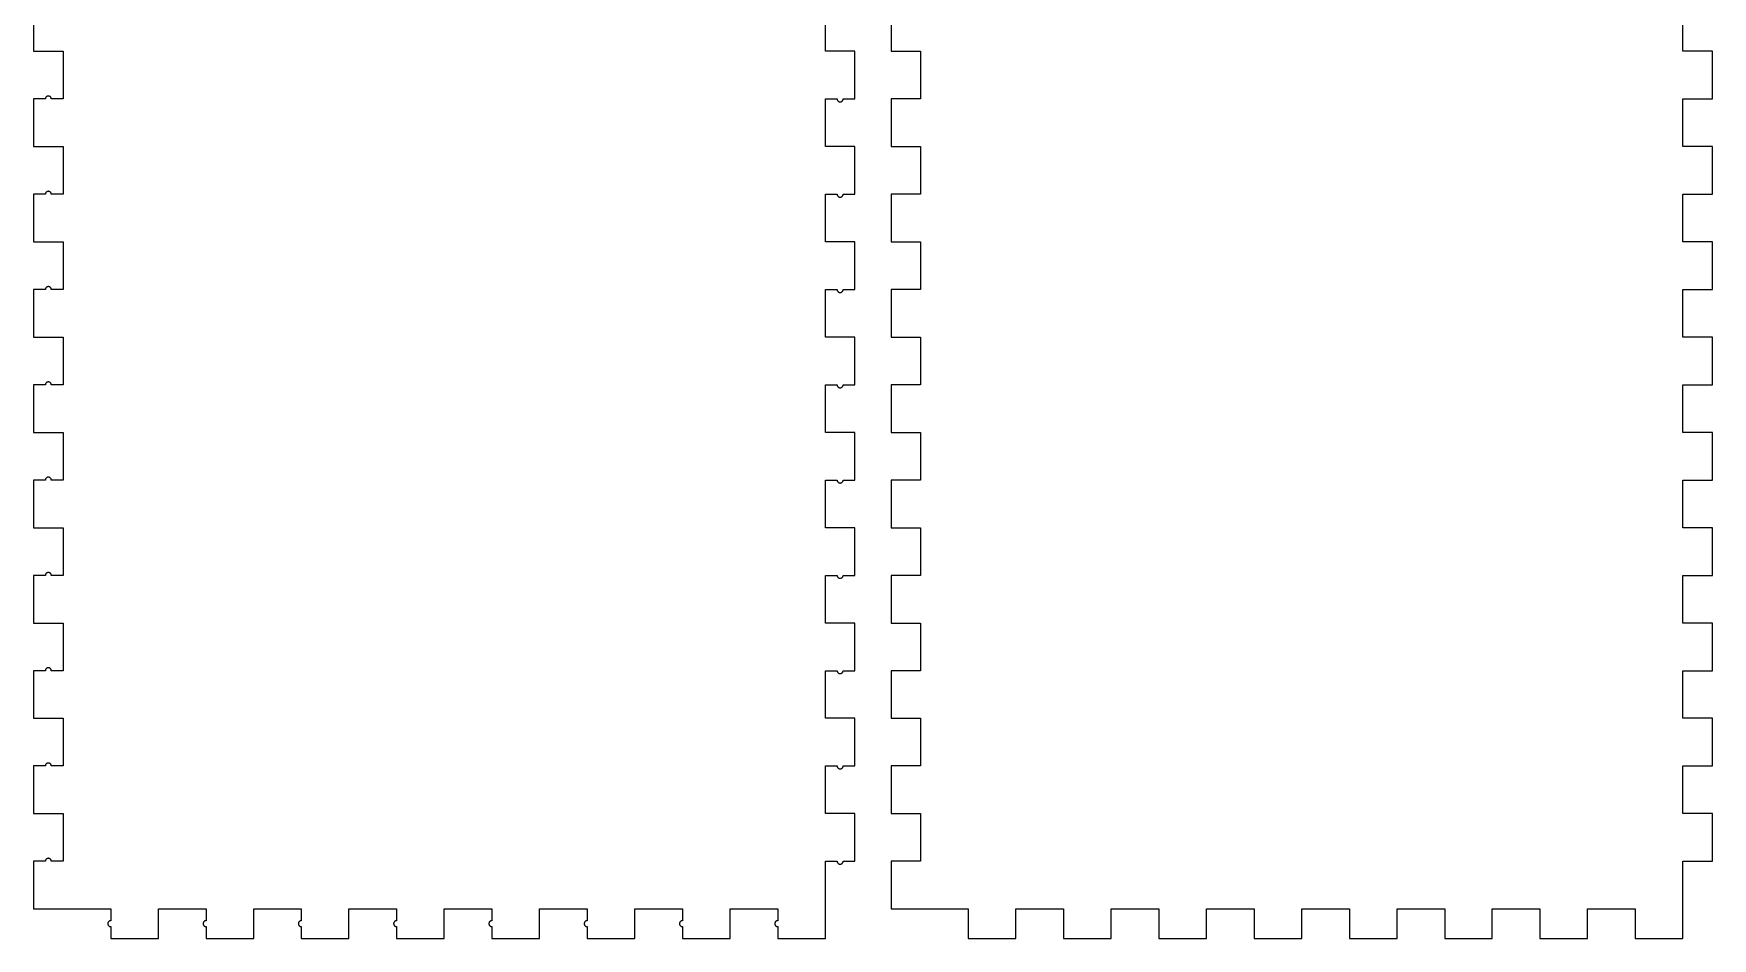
# Model space of a CAD drawing. Header units: metres. Extents: x -3 to 302, y -3 to 183.
# Drawn here: x -3.1 to 173.1, y -3.1 to 91.9 of the extents above; entities that cross this region are included whole.
import ezdxf

# ---------------------------------------------------------------- set-up
doc = ezdxf.new("R2010")
doc.units = ezdxf.units.M

msp = doc.modelspace()

# ---------------------------------------------------------------- linework, layer by layer
for p, q in [((-3.09999, 95), (-3.09999, 90)), ((80, 90), (80, 95)), ((86.9, 95), (86.9, 90)), ((170, 90), (170, 95)), ((-3.09999, 90), (0, 90)), ((0, 90), (0, 85)), ((83.1, 90), (80, 90)), ((83.1, 85), (83.1, 90)), ((86.9, 90), (90, 90)), ((90, 90), (90, 85)), ((173.1, 90), (170, 90)), ((173.1, 85), (173.1, 90)), ((-1.85999, 85), (-3.09999, 85)), ((-3.09999, 85), (-3.09999, 80)), ((-1.85829, 85.0324), (-1.85999, 85)), ((-1.85321, 85.0644), (-1.85829, 85.0324)), ((-1.84482, 85.0958), (-1.85321, 85.0644)), ((-1.83319, 85.1261), (-1.84482, 85.0958)), ((-1.81845, 85.155), (-1.83319, 85.1261)), ((-1.80078, 85.1822), (-1.81845, 85.155)), ((-1.78036, 85.2074), (-1.80078, 85.1822)), ((-1.75742, 85.2304), (-1.78036, 85.2074)), ((-1.73219, 85.2508), (-1.75742, 85.2304)), ((-1.70499, 85.2685), (-1.73219, 85.2508)), ((-1.67607, 85.2832), (-1.70499, 85.2685)), ((-1.64578, 85.2948), (-1.67607, 85.2832)), ((-1.61444, 85.3032), (-1.64578, 85.2948)), ((-1.5824, 85.3083), (-1.61444, 85.3032)), ((-1.54999, 85.31), (-1.5824, 85.3083)), ((-1.51758, 85.3083), (-1.54999, 85.31)), ((-1.48553, 85.3032), (-1.51758, 85.3083)), ((-1.45419, 85.2948), (-1.48553, 85.3032)), ((-1.4239, 85.2832), (-1.45419, 85.2948)), ((-1.39499, 85.2685), (-1.4239, 85.2832)), ((-1.36777, 85.2508), (-1.39499, 85.2685)), ((-1.34256, 85.2304), (-1.36777, 85.2508)), ((-1.31961, 85.2074), (-1.34256, 85.2304)), ((-1.29919, 85.1822), (-1.31961, 85.2074)), ((-1.28152, 85.155), (-1.29919, 85.1822)), ((-1.26678, 85.1261), (-1.28152, 85.155)), ((-1.25516, 85.0958), (-1.26678, 85.1261)), ((-1.24677, 85.0644), (-1.25516, 85.0958)), ((-1.24168, 85.0324), (-1.24677, 85.0644)), ((-1.23999, 85), (-1.24168, 85.0324)), ((0, 85), (-1.23999, 85)), ((80, 80), (80, 85)), ((80, 85), (81.24, 85)), ((81.24, 85), (81.2417, 84.9676)), ((81.2417, 84.9676), (81.2468, 84.9356)), ((81.2468, 84.9356), (81.2552, 84.9042)), ((81.2552, 84.9042), (81.2668, 84.8739)), ((81.2668, 84.8739), (81.2815, 84.845)), ((81.2815, 84.845), (81.2992, 84.8178)), ((81.2992, 84.8178), (81.3196, 84.7926)), ((81.3196, 84.7926), (81.3426, 84.7696)), ((81.3426, 84.7696), (81.3678, 84.7492)), ((81.3678, 84.7492), (81.395, 84.7315)), ((81.395, 84.7315), (81.4239, 84.7168)), ((81.4239, 84.7168), (81.4542, 84.7052)), ((81.4542, 84.7052), (81.4855, 84.6968)), ((81.4855, 84.6968), (81.5176, 84.6917)), ((81.5176, 84.6917), (81.55, 84.69)), ((81.55, 84.69), (81.5824, 84.6917)), ((81.5824, 84.6917), (81.6144, 84.6968)), ((81.6144, 84.6968), (81.6458, 84.7052)), ((81.6458, 84.7052), (81.6761, 84.7168)), ((81.6761, 84.7168), (81.705, 84.7315)), ((81.705, 84.7315), (81.7322, 84.7492)), ((81.7322, 84.7492), (81.7574, 84.7696)), ((81.7574, 84.7696), (81.7804, 84.7926)), ((81.7804, 84.7926), (81.8008, 84.8178)), ((81.8008, 84.8178), (81.8185, 84.845)), ((81.8185, 84.845), (81.8332, 84.8739)), ((81.8332, 84.8739), (81.8448, 84.9042)), ((81.8448, 84.9042), (81.8532, 84.9356)), ((81.8532, 84.9356), (81.8583, 84.9676)), ((81.8583, 84.9676), (81.86, 85)), ((81.86, 85), (83.1, 85)), ((90, 85), (86.9, 85)), ((86.9, 85), (86.9, 80)), ((170, 80), (170, 85)), ((170, 85), (173.1, 85)), ((-3.09999, 80), (0, 80)), ((0, 80), (0, 75)), ((83.1, 80), (80, 80)), ((83.1, 75), (83.1, 80)), ((86.9, 80), (90, 80)), ((90, 80), (90, 75)), ((173.1, 80), (170, 80)), ((173.1, 75), (173.1, 80)), ((-1.85999, 75), (-3.09999, 75)), ((-3.09999, 75), (-3.09999, 70)), ((-1.85829, 75.0324), (-1.85999, 75)), ((-1.85321, 75.0644), (-1.85829, 75.0324)), ((-1.84482, 75.0958), (-1.85321, 75.0644)), ((-1.83319, 75.1261), (-1.84482, 75.0958)), ((-1.81845, 75.155), (-1.83319, 75.1261)), ((-1.80078, 75.1822), (-1.81845, 75.155)), ((-1.78036, 75.2074), (-1.80078, 75.1822)), ((-1.75742, 75.2304), (-1.78036, 75.2074)), ((-1.73219, 75.2508), (-1.75742, 75.2304)), ((-1.70499, 75.2685), (-1.73219, 75.2508)), ((-1.67607, 75.2832), (-1.70499, 75.2685)), ((-1.64578, 75.2948), (-1.67607, 75.2832)), ((-1.61444, 75.3032), (-1.64578, 75.2948)), ((-1.5824, 75.3083), (-1.61444, 75.3032)), ((-1.54999, 75.31), (-1.5824, 75.3083)), ((-1.51758, 75.3083), (-1.54999, 75.31)), ((-1.48553, 75.3032), (-1.51758, 75.3083)), ((-1.45419, 75.2948), (-1.48553, 75.3032)), ((-1.4239, 75.2832), (-1.45419, 75.2948)), ((-1.39499, 75.2685), (-1.4239, 75.2832)), ((-1.36777, 75.2508), (-1.39499, 75.2685)), ((-1.34256, 75.2304), (-1.36777, 75.2508)), ((-1.31961, 75.2074), (-1.34256, 75.2304)), ((-1.29919, 75.1822), (-1.31961, 75.2074)), ((-1.28152, 75.155), (-1.29919, 75.1822)), ((-1.26678, 75.1261), (-1.28152, 75.155)), ((-1.25516, 75.0958), (-1.26678, 75.1261)), ((-1.24677, 75.0644), (-1.25516, 75.0958)), ((-1.24168, 75.0324), (-1.24677, 75.0644)), ((-1.23999, 75), (-1.24168, 75.0324)), ((0, 75), (-1.23999, 75)), ((80, 70), (80, 75)), ((80, 75), (81.24, 75)), ((81.24, 75), (81.2417, 74.9676)), ((81.2417, 74.9676), (81.2468, 74.9356)), ((81.2468, 74.9356), (81.2552, 74.9042)), ((81.2552, 74.9042), (81.2668, 74.8739)), ((81.2668, 74.8739), (81.2815, 74.845)), ((81.2815, 74.845), (81.2992, 74.8178)), ((81.2992, 74.8178), (81.3196, 74.7926)), ((81.3196, 74.7926), (81.3426, 74.7696)), ((81.3426, 74.7696), (81.3678, 74.7492)), ((81.3678, 74.7492), (81.395, 74.7315)), ((81.395, 74.7315), (81.4239, 74.7168)), ((81.4239, 74.7168), (81.4542, 74.7052)), ((81.4542, 74.7052), (81.4855, 74.6968)), ((81.4855, 74.6968), (81.5176, 74.6917)), ((81.5176, 74.6917), (81.55, 74.69)), ((81.55, 74.69), (81.5824, 74.6917)), ((81.5824, 74.6917), (81.6144, 74.6968)), ((81.6144, 74.6968), (81.6458, 74.7052)), ((81.6458, 74.7052), (81.6761, 74.7168)), ((81.6761, 74.7168), (81.705, 74.7315)), ((81.705, 74.7315), (81.7322, 74.7492)), ((81.7322, 74.7492), (81.7574, 74.7696)), ((81.7574, 74.7696), (81.7804, 74.7926)), ((81.7804, 74.7926), (81.8008, 74.8178)), ((81.8008, 74.8178), (81.8185, 74.845)), ((81.8185, 74.845), (81.8332, 74.8739)), ((81.8332, 74.8739), (81.8448, 74.9042)), ((81.8448, 74.9042), (81.8532, 74.9356)), ((81.8532, 74.9356), (81.8583, 74.9676)), ((81.8583, 74.9676), (81.86, 75)), ((81.86, 75), (83.1, 75)), ((90, 75), (86.9, 75)), ((86.9, 75), (86.9, 70)), ((170, 70), (170, 75)), ((170, 75), (173.1, 75)), ((-3.09999, 70), (0, 70)), ((0, 70), (0, 65)), ((83.1, 70), (80, 70)), ((83.1, 65), (83.1, 70)), ((86.9, 70), (90, 70)), ((90, 70), (90, 65)), ((173.1, 70), (170, 70)), ((173.1, 65), (173.1, 70)), ((-1.78036, 65.2074), (-1.80078, 65.1822)), ((-1.75742, 65.2304), (-1.78036, 65.2074)), ((-1.73219, 65.2508), (-1.75742, 65.2304)), ((-1.70499, 65.2685), (-1.73219, 65.2508)), ((-1.67607, 65.2832), (-1.70499, 65.2685)), ((-1.64578, 65.2948), (-1.67607, 65.2832)), ((-1.61444, 65.3032), (-1.64578, 65.2948)), ((-1.5824, 65.3083), (-1.61444, 65.3032)), ((-1.54999, 65.31), (-1.5824, 65.3083)), ((-1.51758, 65.3083), (-1.54999, 65.31)), ((-1.48553, 65.3032), (-1.51758, 65.3083)), ((-1.45419, 65.2948), (-1.48553, 65.3032)), ((-1.4239, 65.2832), (-1.45419, 65.2948)), ((-1.39499, 65.2685), (-1.4239, 65.2832)), ((-1.36777, 65.2508), (-1.39499, 65.2685)), ((-1.34256, 65.2304), (-1.36777, 65.2508)), ((-1.31961, 65.2074), (-1.34256, 65.2304)), ((-1.29919, 65.1822), (-1.31961, 65.2074)), ((-1.85999, 65), (-3.09999, 65)), ((-3.09999, 65), (-3.09999, 60)), ((-1.85829, 65.0324), (-1.85999, 65)), ((-1.85321, 65.0644), (-1.85829, 65.0324)), ((-1.84482, 65.0958), (-1.85321, 65.0644)), ((-1.83319, 65.1261), (-1.84482, 65.0958)), ((-1.81845, 65.155), (-1.83319, 65.1261)), ((-1.80078, 65.1822), (-1.81845, 65.155)), ((-1.28152, 65.155), (-1.29919, 65.1822)), ((-1.26678, 65.1261), (-1.28152, 65.155)), ((-1.25516, 65.0958), (-1.26678, 65.1261)), ((-1.24677, 65.0644), (-1.25516, 65.0958)), ((-1.24168, 65.0324), (-1.24677, 65.0644)), ((-1.23999, 65), (-1.24168, 65.0324)), ((0, 65), (-1.23999, 65)), ((80, 60), (80, 65)), ((80, 65), (81.24, 65)), ((81.24, 65), (81.2417, 64.9676)), ((81.2417, 64.9676), (81.2468, 64.9356)), ((81.2468, 64.9356), (81.2552, 64.9042)), ((81.2552, 64.9042), (81.2668, 64.8739)), ((81.2668, 64.8739), (81.2815, 64.845)), ((81.2815, 64.845), (81.2992, 64.8178)), ((81.2992, 64.8178), (81.3196, 64.7926)), ((81.3196, 64.7926), (81.3426, 64.7696)), ((81.3426, 64.7696), (81.3678, 64.7492)), ((81.3678, 64.7492), (81.395, 64.7315)), ((81.395, 64.7315), (81.4239, 64.7168)), ((81.4239, 64.7168), (81.4542, 64.7052)), ((81.4542, 64.7052), (81.4855, 64.6968)), ((81.4855, 64.6968), (81.5176, 64.6917)), ((81.5176, 64.6917), (81.55, 64.69)), ((81.55, 64.69), (81.5824, 64.6917)), ((81.5824, 64.6917), (81.6144, 64.6968)), ((81.6144, 64.6968), (81.6458, 64.7052)), ((81.6458, 64.7052), (81.6761, 64.7168)), ((81.6761, 64.7168), (81.705, 64.7315)), ((81.705, 64.7315), (81.7322, 64.7492)), ((81.7322, 64.7492), (81.7574, 64.7696)), ((81.7574, 64.7696), (81.7804, 64.7926)), ((81.7804, 64.7926), (81.8008, 64.8178)), ((81.8008, 64.8178), (81.8185, 64.845)), ((81.8185, 64.845), (81.8332, 64.8739)), ((81.8332, 64.8739), (81.8448, 64.9042)), ((81.8448, 64.9042), (81.8532, 64.9356)), ((81.8532, 64.9356), (81.8583, 64.9676)), ((81.8583, 64.9676), (81.86, 65)), ((81.86, 65), (83.1, 65)), ((90, 65), (86.9, 65)), ((86.9, 65), (86.9, 60)), ((170, 60), (170, 65)), ((170, 65), (173.1, 65)), ((-3.09999, 60), (0, 60)), ((0, 60), (0, 55)), ((83.1, 60), (80, 60)), ((83.1, 55), (83.1, 60)), ((86.9, 60), (90, 60)), ((90, 60), (90, 55)), ((173.1, 60), (170, 60)), ((173.1, 55), (173.1, 60)), ((-1.85999, 55), (-3.09999, 55)), ((-3.09999, 55), (-3.09999, 50)), ((-1.85829, 55.0324), (-1.85999, 55)), ((-1.85321, 55.0644), (-1.85829, 55.0324)), ((-1.84482, 55.0958), (-1.85321, 55.0644)), ((-1.83319, 55.1261), (-1.84482, 55.0958)), ((-1.81845, 55.155), (-1.83319, 55.1261)), ((-1.80078, 55.1822), (-1.81845, 55.155)), ((-1.78036, 55.2074), (-1.80078, 55.1822)), ((-1.75742, 55.2304), (-1.78036, 55.2074)), ((-1.73219, 55.2508), (-1.75742, 55.2304)), ((-1.70499, 55.2685), (-1.73219, 55.2508)), ((-1.67607, 55.2832), (-1.70499, 55.2685)), ((-1.64578, 55.2948), (-1.67607, 55.2832)), ((-1.61444, 55.3032), (-1.64578, 55.2948)), ((-1.5824, 55.3083), (-1.61444, 55.3032)), ((-1.54999, 55.31), (-1.5824, 55.3083)), ((-1.51758, 55.3083), (-1.54999, 55.31)), ((-1.48553, 55.3032), (-1.51758, 55.3083)), ((-1.45419, 55.2948), (-1.48553, 55.3032)), ((-1.4239, 55.2832), (-1.45419, 55.2948)), ((-1.39499, 55.2685), (-1.4239, 55.2832)), ((-1.36777, 55.2508), (-1.39499, 55.2685)), ((-1.34256, 55.2304), (-1.36777, 55.2508)), ((-1.31961, 55.2074), (-1.34256, 55.2304)), ((-1.29919, 55.1822), (-1.31961, 55.2074)), ((-1.28152, 55.155), (-1.29919, 55.1822)), ((-1.26678, 55.1261), (-1.28152, 55.155)), ((-1.25516, 55.0958), (-1.26678, 55.1261)), ((-1.24677, 55.0644), (-1.25516, 55.0958)), ((-1.24168, 55.0324), (-1.24677, 55.0644)), ((-1.23999, 55), (-1.24168, 55.0324)), ((0, 55), (-1.23999, 55)), ((80, 50), (80, 55)), ((80, 55), (81.24, 55)), ((81.24, 55), (81.2417, 54.9676)), ((81.2417, 54.9676), (81.2468, 54.9356)), ((81.2468, 54.9356), (81.2552, 54.9042)), ((81.2552, 54.9042), (81.2668, 54.8739)), ((81.2668, 54.8739), (81.2815, 54.845)), ((81.2815, 54.845), (81.2992, 54.8178)), ((81.2992, 54.8178), (81.3196, 54.7926)), ((81.3196, 54.7926), (81.3426, 54.7696)), ((81.3426, 54.7696), (81.3678, 54.7492)), ((81.3678, 54.7492), (81.395, 54.7315)), ((81.395, 54.7315), (81.4239, 54.7168)), ((81.4239, 54.7168), (81.4542, 54.7052)), ((81.4542, 54.7052), (81.4855, 54.6968)), ((81.4855, 54.6968), (81.5176, 54.6917)), ((81.5176, 54.6917), (81.55, 54.69)), ((81.55, 54.69), (81.5824, 54.6917)), ((81.5824, 54.6917), (81.6144, 54.6968)), ((81.6144, 54.6968), (81.6458, 54.7052)), ((81.6458, 54.7052), (81.6761, 54.7168)), ((81.6761, 54.7168), (81.705, 54.7315)), ((81.705, 54.7315), (81.7322, 54.7492)), ((81.7322, 54.7492), (81.7574, 54.7696)), ((81.7574, 54.7696), (81.7804, 54.7926)), ((81.7804, 54.7926), (81.8008, 54.8178)), ((81.8008, 54.8178), (81.8185, 54.845)), ((81.8185, 54.845), (81.8332, 54.8739)), ((81.8332, 54.8739), (81.8448, 54.9042)), ((81.8448, 54.9042), (81.8532, 54.9356)), ((81.8532, 54.9356), (81.8583, 54.9676)), ((81.8583, 54.9676), (81.86, 55)), ((81.86, 55), (83.1, 55)), ((90, 55), (86.9, 55)), ((86.9, 55), (86.9, 50)), ((170, 50), (170, 55)), ((170, 55), (173.1, 55)), ((-3.09999, 50), (0, 50)), ((0, 50), (0, 45)), ((83.1, 50), (80, 50)), ((83.1, 45), (83.1, 50)), ((86.9, 50), (90, 50)), ((90, 50), (90, 45)), ((173.1, 50), (170, 50)), ((173.1, 45), (173.1, 50)), ((-1.85999, 45), (-3.09999, 45)), ((-3.09999, 45), (-3.09999, 40)), ((-1.85829, 45.0324), (-1.85999, 45)), ((-1.85321, 45.0644), (-1.85829, 45.0324)), ((-1.84482, 45.0958), (-1.85321, 45.0644)), ((-1.83319, 45.1261), (-1.84482, 45.0958)), ((-1.81845, 45.155), (-1.83319, 45.1261)), ((-1.80078, 45.1822), (-1.81845, 45.155)), ((-1.78036, 45.2074), (-1.80078, 45.1822)), ((-1.75742, 45.2304), (-1.78036, 45.2074)), ((-1.73219, 45.2508), (-1.75742, 45.2304)), ((-1.70499, 45.2685), (-1.73219, 45.2508)), ((-1.67607, 45.2832), (-1.70499, 45.2685)), ((-1.64578, 45.2948), (-1.67607, 45.2832)), ((-1.61444, 45.3032), (-1.64578, 45.2948)), ((-1.5824, 45.3083), (-1.61444, 45.3032)), ((-1.54999, 45.31), (-1.5824, 45.3083)), ((-1.51758, 45.3083), (-1.54999, 45.31)), ((-1.48553, 45.3032), (-1.51758, 45.3083)), ((-1.45419, 45.2948), (-1.48553, 45.3032)), ((-1.4239, 45.2832), (-1.45419, 45.2948)), ((-1.39499, 45.2685), (-1.4239, 45.2832)), ((-1.36777, 45.2508), (-1.39499, 45.2685)), ((-1.34256, 45.2304), (-1.36777, 45.2508)), ((-1.31961, 45.2074), (-1.34256, 45.2304)), ((-1.29919, 45.1822), (-1.31961, 45.2074)), ((-1.28152, 45.155), (-1.29919, 45.1822)), ((-1.26678, 45.1261), (-1.28152, 45.155)), ((-1.25516, 45.0958), (-1.26678, 45.1261)), ((-1.24677, 45.0644), (-1.25516, 45.0958)), ((-1.24168, 45.0324), (-1.24677, 45.0644)), ((-1.23999, 45), (-1.24168, 45.0324)), ((0, 45), (-1.23999, 45)), ((80, 40), (80, 45)), ((80, 45), (81.24, 45)), ((81.24, 45), (81.2417, 44.9676)), ((81.2417, 44.9676), (81.2468, 44.9356)), ((81.2468, 44.9356), (81.2552, 44.9042)), ((81.2552, 44.9042), (81.2668, 44.8739)), ((81.2668, 44.8739), (81.2815, 44.845)), ((81.2815, 44.845), (81.2992, 44.8178)), ((81.2992, 44.8178), (81.3196, 44.7926)), ((81.3196, 44.7926), (81.3426, 44.7696)), ((81.3426, 44.7696), (81.3678, 44.7492)), ((81.3678, 44.7492), (81.395, 44.7315)), ((81.395, 44.7315), (81.4239, 44.7168)), ((81.4239, 44.7168), (81.4542, 44.7052)), ((81.4542, 44.7052), (81.4855, 44.6968)), ((81.4855, 44.6968), (81.5176, 44.6917)), ((81.5176, 44.6917), (81.55, 44.69)), ((81.55, 44.69), (81.5824, 44.6917)), ((81.5824, 44.6917), (81.6144, 44.6968)), ((81.6144, 44.6968), (81.6458, 44.7052)), ((81.6458, 44.7052), (81.6761, 44.7168)), ((81.6761, 44.7168), (81.705, 44.7315)), ((81.705, 44.7315), (81.7322, 44.7492)), ((81.7322, 44.7492), (81.7574, 44.7696)), ((81.7574, 44.7696), (81.7804, 44.7926)), ((81.7804, 44.7926), (81.8008, 44.8178)), ((81.8008, 44.8178), (81.8185, 44.845)), ((81.8185, 44.845), (81.8332, 44.8739)), ((81.8332, 44.8739), (81.8448, 44.9042)), ((81.8448, 44.9042), (81.8532, 44.9356)), ((81.8532, 44.9356), (81.8583, 44.9676)), ((81.8583, 44.9676), (81.86, 45)), ((81.86, 45), (83.1, 45)), ((90, 45), (86.9, 45)), ((86.9, 45), (86.9, 40)), ((170, 40), (170, 45)), ((170, 45), (173.1, 45)), ((-3.09999, 40), (0, 40)), ((0, 40), (0, 35)), ((83.1, 40), (80, 40)), ((83.1, 35), (83.1, 40)), ((86.9, 40), (90, 40)), ((90, 40), (90, 35)), ((173.1, 40), (170, 40)), ((173.1, 35), (173.1, 40)), ((-1.73219, 35.2508), (-1.75742, 35.2304)), ((-1.70499, 35.2685), (-1.73219, 35.2508)), ((-1.67607, 35.2832), (-1.70499, 35.2685)), ((-1.64578, 35.2948), (-1.67607, 35.2832)), ((-1.61444, 35.3032), (-1.64578, 35.2948)), ((-1.5824, 35.3083), (-1.61444, 35.3032)), ((-1.54999, 35.31), (-1.5824, 35.3083)), ((-1.51758, 35.3083), (-1.54999, 35.31)), ((-1.48553, 35.3032), (-1.51758, 35.3083)), ((-1.45419, 35.2948), (-1.48553, 35.3032)), ((-1.4239, 35.2832), (-1.45419, 35.2948)), ((-1.39499, 35.2685), (-1.4239, 35.2832)), ((-1.36777, 35.2508), (-1.39499, 35.2685)), ((-1.34256, 35.2304), (-1.36777, 35.2508)), ((-1.85999, 35), (-3.09999, 35)), ((-3.09999, 35), (-3.09999, 30)), ((-1.85829, 35.0324), (-1.85999, 35)), ((-1.85321, 35.0644), (-1.85829, 35.0324)), ((-1.84482, 35.0958), (-1.85321, 35.0644)), ((-1.83319, 35.1261), (-1.84482, 35.0958)), ((-1.81845, 35.155), (-1.83319, 35.1261)), ((-1.80078, 35.1822), (-1.81845, 35.155)), ((-1.78036, 35.2074), (-1.80078, 35.1822)), ((-1.75742, 35.2304), (-1.78036, 35.2074)), ((-1.31961, 35.2074), (-1.34256, 35.2304)), ((-1.29919, 35.1822), (-1.31961, 35.2074)), ((-1.28152, 35.155), (-1.29919, 35.1822)), ((-1.26678, 35.1261), (-1.28152, 35.155)), ((-1.25516, 35.0958), (-1.26678, 35.1261)), ((-1.24677, 35.0644), (-1.25516, 35.0958)), ((-1.24168, 35.0324), (-1.24677, 35.0644)), ((-1.23999, 35), (-1.24168, 35.0324)), ((0, 35), (-1.23999, 35)), ((80, 30), (80, 35)), ((80, 35), (81.24, 35)), ((81.24, 35), (81.2417, 34.9676)), ((81.2417, 34.9676), (81.2468, 34.9356)), ((81.2468, 34.9356), (81.2552, 34.9042)), ((81.2552, 34.9042), (81.2668, 34.8739)), ((81.2668, 34.8739), (81.2815, 34.845)), ((81.2815, 34.845), (81.2992, 34.8178)), ((81.2992, 34.8178), (81.3196, 34.7926)), ((81.3196, 34.7926), (81.3426, 34.7696)), ((81.3426, 34.7696), (81.3678, 34.7492)), ((81.3678, 34.7492), (81.395, 34.7315)), ((81.395, 34.7315), (81.4239, 34.7168)), ((81.4239, 34.7168), (81.4542, 34.7052)), ((81.4542, 34.7052), (81.4855, 34.6968)), ((81.4855, 34.6968), (81.5176, 34.6917)), ((81.5176, 34.6917), (81.55, 34.69)), ((81.55, 34.69), (81.5824, 34.6917)), ((81.5824, 34.6917), (81.6144, 34.6968)), ((81.6144, 34.6968), (81.6458, 34.7052)), ((81.6458, 34.7052), (81.6761, 34.7168)), ((81.6761, 34.7168), (81.705, 34.7315)), ((81.705, 34.7315), (81.7322, 34.7492)), ((81.7322, 34.7492), (81.7574, 34.7696)), ((81.7574, 34.7696), (81.7804, 34.7926)), ((81.7804, 34.7926), (81.8008, 34.8178)), ((81.8008, 34.8178), (81.8185, 34.845)), ((81.8185, 34.845), (81.8332, 34.8739)), ((81.8332, 34.8739), (81.8448, 34.9042)), ((81.8448, 34.9042), (81.8532, 34.9356)), ((81.8532, 34.9356), (81.8583, 34.9676)), ((81.8583, 34.9676), (81.86, 35)), ((81.86, 35), (83.1, 35)), ((90, 35), (86.9, 35)), ((86.9, 35), (86.9, 30)), ((170, 30), (170, 35)), ((170, 35), (173.1, 35)), ((-3.09999, 30), (0, 30)), ((0, 30), (0, 25)), ((83.1, 30), (80, 30)), ((83.1, 25), (83.1, 30)), ((86.9, 30), (90, 30)), ((90, 30), (90, 25)), ((173.1, 30), (170, 30)), ((173.1, 25), (173.1, 30)), ((-1.85999, 25), (-3.09999, 25)), ((-3.09999, 25), (-3.09999, 20)), ((-1.85829, 25.0324), (-1.85999, 25)), ((-1.85321, 25.0644), (-1.85829, 25.0324)), ((-1.84482, 25.0958), (-1.85321, 25.0644)), ((-1.83319, 25.1261), (-1.84482, 25.0958)), ((-1.81845, 25.155), (-1.83319, 25.1261)), ((-1.80078, 25.1822), (-1.81845, 25.155)), ((-1.78036, 25.2074), (-1.80078, 25.1822)), ((-1.75742, 25.2304), (-1.78036, 25.2074)), ((-1.73219, 25.2508), (-1.75742, 25.2304)), ((-1.70499, 25.2685), (-1.73219, 25.2508)), ((-1.67607, 25.2832), (-1.70499, 25.2685)), ((-1.64578, 25.2948), (-1.67607, 25.2832)), ((-1.61444, 25.3032), (-1.64578, 25.2948)), ((-1.5824, 25.3083), (-1.61444, 25.3032)), ((-1.54999, 25.31), (-1.5824, 25.3083)), ((-1.51758, 25.3083), (-1.54999, 25.31)), ((-1.48553, 25.3032), (-1.51758, 25.3083)), ((-1.45419, 25.2948), (-1.48553, 25.3032)), ((-1.4239, 25.2832), (-1.45419, 25.2948)), ((-1.39499, 25.2685), (-1.4239, 25.2832)), ((-1.36777, 25.2508), (-1.39499, 25.2685)), ((-1.34256, 25.2304), (-1.36777, 25.2508)), ((-1.31961, 25.2074), (-1.34256, 25.2304)), ((-1.29919, 25.1822), (-1.31961, 25.2074)), ((-1.28152, 25.155), (-1.29919, 25.1822)), ((-1.26678, 25.1261), (-1.28152, 25.155)), ((-1.25516, 25.0958), (-1.26678, 25.1261)), ((-1.24677, 25.0644), (-1.25516, 25.0958)), ((-1.24168, 25.0324), (-1.24677, 25.0644)), ((-1.23999, 25), (-1.24168, 25.0324)), ((0, 25), (-1.23999, 25)), ((80, 20), (80, 25)), ((80, 25), (81.24, 25)), ((81.24, 25), (81.2417, 24.9676)), ((81.2417, 24.9676), (81.2468, 24.9356)), ((81.2468, 24.9356), (81.2552, 24.9042)), ((81.2552, 24.9042), (81.2668, 24.8739)), ((81.2668, 24.8739), (81.2815, 24.845)), ((81.2815, 24.845), (81.2992, 24.8178)), ((81.2992, 24.8178), (81.3196, 24.7926)), ((81.3196, 24.7926), (81.3426, 24.7696)), ((81.3426, 24.7696), (81.3678, 24.7492)), ((81.3678, 24.7492), (81.395, 24.7315)), ((81.395, 24.7315), (81.4239, 24.7168)), ((81.4239, 24.7168), (81.4542, 24.7052)), ((81.4542, 24.7052), (81.4855, 24.6968)), ((81.4855, 24.6968), (81.5176, 24.6917)), ((81.5176, 24.6917), (81.55, 24.69)), ((81.55, 24.69), (81.5824, 24.6917)), ((81.5824, 24.6917), (81.6144, 24.6968)), ((81.6144, 24.6968), (81.6458, 24.7052)), ((81.6458, 24.7052), (81.6761, 24.7168)), ((81.6761, 24.7168), (81.705, 24.7315)), ((81.705, 24.7315), (81.7322, 24.7492)), ((81.7322, 24.7492), (81.7574, 24.7696)), ((81.7574, 24.7696), (81.7804, 24.7926)), ((81.7804, 24.7926), (81.8008, 24.8178)), ((81.8008, 24.8178), (81.8185, 24.845)), ((81.8185, 24.845), (81.8332, 24.8739)), ((81.8332, 24.8739), (81.8448, 24.9042)), ((81.8448, 24.9042), (81.8532, 24.9356)), ((81.8532, 24.9356), (81.8583, 24.9676)), ((81.8583, 24.9676), (81.86, 25)), ((81.86, 25), (83.1, 25)), ((90, 25), (86.9, 25)), ((86.9, 25), (86.9, 20)), ((170, 20), (170, 25)), ((170, 25), (173.1, 25)), ((-3.09999, 20), (0, 20)), ((0, 20), (0, 15)), ((83.1, 20), (80, 20)), ((83.1, 15), (83.1, 20)), ((86.9, 20), (90, 20)), ((90, 20), (90, 15)), ((173.1, 20), (170, 20)), ((173.1, 15), (173.1, 20)), ((-1.85999, 15), (-3.09999, 15)), ((-3.09999, 15), (-3.09999, 10)), ((-1.85829, 15.0324), (-1.85999, 15)), ((-1.85321, 15.0644), (-1.85829, 15.0324)), ((-1.84482, 15.0958), (-1.85321, 15.0644)), ((-1.83319, 15.1261), (-1.84482, 15.0958)), ((-1.81845, 15.155), (-1.83319, 15.1261)), ((-1.80078, 15.1822), (-1.81845, 15.155)), ((-1.78036, 15.2074), (-1.80078, 15.1822)), ((-1.75742, 15.2304), (-1.78036, 15.2074)), ((-1.73219, 15.2508), (-1.75742, 15.2304)), ((-1.70499, 15.2685), (-1.73219, 15.2508)), ((-1.67607, 15.2832), (-1.70499, 15.2685)), ((-1.64578, 15.2948), (-1.67607, 15.2832)), ((-1.61444, 15.3032), (-1.64578, 15.2948)), ((-1.5824, 15.3083), (-1.61444, 15.3032)), ((-1.54999, 15.31), (-1.5824, 15.3083)), ((-1.51758, 15.3083), (-1.54999, 15.31)), ((-1.48553, 15.3032), (-1.51758, 15.3083)), ((-1.45419, 15.2948), (-1.48553, 15.3032)), ((-1.4239, 15.2832), (-1.45419, 15.2948)), ((-1.39499, 15.2685), (-1.4239, 15.2832)), ((-1.36777, 15.2508), (-1.39499, 15.2685)), ((-1.34256, 15.2304), (-1.36777, 15.2508)), ((-1.31961, 15.2074), (-1.34256, 15.2304)), ((-1.29919, 15.1822), (-1.31961, 15.2074)), ((-1.28152, 15.155), (-1.29919, 15.1822)), ((-1.26678, 15.1261), (-1.28152, 15.155)), ((-1.25516, 15.0958), (-1.26678, 15.1261)), ((-1.24677, 15.0644), (-1.25516, 15.0958)), ((-1.24168, 15.0324), (-1.24677, 15.0644)), ((-1.23999, 15), (-1.24168, 15.0324)), ((0, 15), (-1.23999, 15)), ((80, 10), (80, 15)), ((80, 15), (81.24, 15)), ((81.24, 15), (81.2417, 14.9676)), ((81.2417, 14.9676), (81.2468, 14.9356)), ((81.2468, 14.9356), (81.2552, 14.9042)), ((81.2552, 14.9042), (81.2668, 14.8739)), ((81.2668, 14.8739), (81.2815, 14.845)), ((81.2815, 14.845), (81.2992, 14.8178)), ((81.2992, 14.8178), (81.3196, 14.7926)), ((81.3196, 14.7926), (81.3426, 14.7696)), ((81.3426, 14.7696), (81.3678, 14.7492)), ((81.3678, 14.7492), (81.395, 14.7315)), ((81.395, 14.7315), (81.4239, 14.7168)), ((81.4239, 14.7168), (81.4542, 14.7052)), ((81.4542, 14.7052), (81.4855, 14.6968)), ((81.4855, 14.6968), (81.5176, 14.6917)), ((81.5176, 14.6917), (81.55, 14.69)), ((81.55, 14.69), (81.5824, 14.6917)), ((81.5824, 14.6917), (81.6144, 14.6968)), ((81.6144, 14.6968), (81.6458, 14.7052)), ((81.6458, 14.7052), (81.6761, 14.7168)), ((81.6761, 14.7168), (81.705, 14.7315)), ((81.705, 14.7315), (81.7322, 14.7492)), ((81.7322, 14.7492), (81.7574, 14.7696)), ((81.7574, 14.7696), (81.7804, 14.7926)), ((81.7804, 14.7926), (81.8008, 14.8178)), ((81.8008, 14.8178), (81.8185, 14.845)), ((81.8185, 14.845), (81.8332, 14.8739)), ((81.8332, 14.8739), (81.8448, 14.9042)), ((81.8448, 14.9042), (81.8532, 14.9356)), ((81.8532, 14.9356), (81.8583, 14.9676)), ((81.8583, 14.9676), (81.86, 15)), ((81.86, 15), (83.1, 15)), ((90, 15), (86.9, 15)), ((86.9, 15), (86.9, 10)), ((170, 10), (170, 15)), ((170, 15), (173.1, 15)), ((-3.09999, 10), (0, 10)), ((0, 10), (0, 5)), ((83.1, 10), (80, 10)), ((83.1, 5), (83.1, 10)), ((86.9, 10), (90, 10)), ((90, 10), (90, 5)), ((173.1, 10), (170, 10)), ((173.1, 5), (173.1, 10)), ((-1.64578, 5.29482), (-1.67607, 5.28319)), ((-1.61444, 5.30322), (-1.64578, 5.29482)), ((-1.5824, 5.30829), (-1.61444, 5.30322)), ((-1.54999, 5.31), (-1.5824, 5.30829)), ((-1.51758, 5.30829), (-1.54999, 5.31)), ((-1.48553, 5.30322), (-1.51758, 5.30829)), ((-1.45419, 5.29482), (-1.48553, 5.30322)), ((-1.4239, 5.28319), (-1.45419, 5.29482)), ((-1.85999, 5), (-3.09999, 5)), ((-3.09999, 5), (-3.09999, 0)), ((-1.85829, 5.03239), (-1.85999, 5)), ((-1.85321, 5.06444), (-1.85829, 5.03239)), ((-1.84482, 5.09579), (-1.85321, 5.06444)), ((-1.83319, 5.12608), (-1.84482, 5.09579)), ((-1.81845, 5.155), (-1.83319, 5.12608)), ((-1.80078, 5.18221), (-1.81845, 5.155)), ((-1.78036, 5.20743), (-1.80078, 5.18221)), ((-1.75742, 5.23036), (-1.78036, 5.20743)), ((-1.73219, 5.25079), (-1.75742, 5.23036)), ((-1.70499, 5.26846), (-1.73219, 5.25079)), ((-1.67607, 5.28319), (-1.70499, 5.26846)), ((-1.39499, 5.26846), (-1.4239, 5.28319)), ((-1.36777, 5.25079), (-1.39499, 5.26846)), ((-1.34256, 5.23036), (-1.36777, 5.25079)), ((-1.31961, 5.20743), (-1.34256, 5.23036)), ((-1.29919, 5.18221), (-1.31961, 5.20743)), ((-1.28152, 5.155), (-1.29919, 5.18221)), ((-1.26678, 5.12608), (-1.28152, 5.155)), ((-1.25516, 5.09579), (-1.26678, 5.12608)), ((-1.24677, 5.06444), (-1.25516, 5.09579)), ((-1.24168, 5.03239), (-1.24677, 5.06444)), ((-1.23999, 5), (-1.24168, 5.03239)), ((0, 5), (-1.23999, 5)), ((80, -3.09999), (80, 5)), ((80, 5), (81.24, 5)), ((81.24, 5), (81.2417, 4.96761)), ((81.2417, 4.96761), (81.2468, 4.93556)), ((81.2468, 4.93556), (81.2552, 4.90421)), ((81.2552, 4.90421), (81.2668, 4.87392)), ((81.2668, 4.87392), (81.2815, 4.845)), ((81.2815, 4.845), (81.2992, 4.81779)), ((81.2992, 4.81779), (81.3196, 4.79257)), ((81.3196, 4.79257), (81.3426, 4.76964)), ((81.3426, 4.76964), (81.3678, 4.74921)), ((81.3678, 4.74921), (81.395, 4.73154)), ((81.395, 4.73154), (81.4239, 4.71681)), ((81.4239, 4.71681), (81.4542, 4.70518)), ((81.4542, 4.70518), (81.4855, 4.69678)), ((81.4855, 4.69678), (81.5176, 4.69171)), ((81.5176, 4.69171), (81.55, 4.69)), ((81.55, 4.69), (81.5824, 4.69171)), ((81.5824, 4.69171), (81.6144, 4.69678)), ((81.6144, 4.69678), (81.6458, 4.70518)), ((81.6458, 4.70518), (81.6761, 4.71681)), ((81.6761, 4.71681), (81.705, 4.73154)), ((81.705, 4.73154), (81.7322, 4.74921)), ((81.7322, 4.74921), (81.7574, 4.76964)), ((81.7574, 4.76964), (81.7804, 4.79257)), ((81.7804, 4.79257), (81.8008, 4.81779)), ((81.8008, 4.81779), (81.8185, 4.845)), ((81.8185, 4.845), (81.8332, 4.87392)), ((81.8332, 4.87392), (81.8448, 4.90421)), ((81.8448, 4.90421), (81.8532, 4.93556)), ((81.8532, 4.93556), (81.8583, 4.96761)), ((81.8583, 4.96761), (81.86, 5)), ((81.86, 5), (83.1, 5)), ((90, 5), (86.9, 5)), ((86.9, 5), (86.9, 0)), ((170, -3.09999), (170, 5)), ((170, 5), (173.1, 5)), ((-3.09999, 0), (5, 0)), ((5, 0), (5, -1.23999)), ((10, 0), (15, 0)), ((10, -3.09999), (10, 0)), ((15, 0), (15, -1.23999)), ((20, -3.09999), (20, 0)), ((20, 0), (25, 0)), ((25, 0), (25, -1.23999)), ((30, -3.09999), (30, 0)), ((30, 0), (35, 0)), ((35, 0), (35, -1.23999)), ((40, -3.09999), (40, 0)), ((40, 0), (45, 0)), ((45, 0), (45, -1.23999)), ((50, -3.09999), (50, 0)), ((50, 0), (55, 0)), ((55, 0), (55, -1.23999)), ((60, -3.09999), (60, 0)), ((60, 0), (65, 0)), ((65, 0), (65, -1.23999)), ((70, -3.09999), (70, 0)), ((70, 0), (75, 0)), ((75, 0), (75, -1.23999)), ((86.9, 0), (95, 0)), ((95, 0), (95, -3.09999)), ((100, 0), (105, 0)), ((100, -3.09999), (100, 0)), ((105, 0), (105, -3.09999)), ((110, -3.09999), (110, 0)), ((110, 0), (115, 0)), ((115, 0), (115, -3.09999)), ((120, -3.09999), (120, 0)), ((120, 0), (125, 0)), ((125, 0), (125, -3.09999)), ((130, -3.09999), (130, 0)), ((130, 0), (135, 0)), ((135, 0), (135, -3.09999)), ((140, -3.09999), (140, 0)), ((140, 0), (145, 0)), ((145, 0), (145, -3.09999)), ((150, -3.09999), (150, 0)), ((150, 0), (155, 0)), ((155, 0), (155, -3.09999)), ((160, -3.09999), (160, 0)), ((160, 0), (165, 0)), ((165, 0), (165, -3.09999)), ((4.69171, -1.51758), (4.69, -1.54999)), ((4.69, -1.54999), (4.69171, -1.5824)), ((4.69678, -1.48553), (4.69171, -1.51758)), ((4.69171, -1.5824), (4.69678, -1.61444)), ((4.70518, -1.45419), (4.69678, -1.48553)), ((4.69678, -1.61444), (4.70518, -1.64578)), ((4.71681, -1.4239), (4.70518, -1.45419)), ((4.70518, -1.64578), (4.71681, -1.67607)), ((4.73154, -1.39499), (4.71681, -1.4239)), ((4.71681, -1.67607), (4.73154, -1.70499)), ((4.74921, -1.36777), (4.73154, -1.39499)), ((4.73154, -1.70499), (4.74921, -1.73219)), ((4.76964, -1.34256), (4.74921, -1.36777)), ((4.74921, -1.73219), (4.76964, -1.75742)), ((4.79257, -1.31961), (4.76964, -1.34256)), ((4.76964, -1.75742), (4.79257, -1.78036)), ((4.81779, -1.29919), (4.79257, -1.31961)), ((4.845, -1.28152), (4.81779, -1.29919)), ((4.87392, -1.26678), (4.845, -1.28152)), ((4.90421, -1.25516), (4.87392, -1.26678)), ((4.93556, -1.24677), (4.90421, -1.25516)), ((4.96761, -1.24168), (4.93556, -1.24677)), ((5, -1.23999), (4.96761, -1.24168)), ((14.6917, -1.51758), (14.69, -1.54999)), ((14.69, -1.54999), (14.6917, -1.5824)), ((14.6968, -1.48553), (14.6917, -1.51758)), ((14.6917, -1.5824), (14.6968, -1.61444)), ((14.7052, -1.45419), (14.6968, -1.48553)), ((14.6968, -1.61444), (14.7052, -1.64578)), ((14.7168, -1.4239), (14.7052, -1.45419)), ((14.7052, -1.64578), (14.7168, -1.67607)), ((14.7315, -1.39499), (14.7168, -1.4239)), ((14.7168, -1.67607), (14.7315, -1.70499)), ((14.7492, -1.36777), (14.7315, -1.39499)), ((14.7315, -1.70499), (14.7492, -1.73219)), ((14.7696, -1.34256), (14.7492, -1.36777)), ((14.7492, -1.73219), (14.7696, -1.75742)), ((14.7926, -1.31961), (14.7696, -1.34256)), ((14.7696, -1.75742), (14.7926, -1.78036)), ((14.8178, -1.29919), (14.7926, -1.31961)), ((14.845, -1.28152), (14.8178, -1.29919)), ((14.8739, -1.26678), (14.845, -1.28152)), ((14.9042, -1.25516), (14.8739, -1.26678)), ((14.9356, -1.24677), (14.9042, -1.25516)), ((14.9676, -1.24168), (14.9356, -1.24677)), ((15, -1.23999), (14.9676, -1.24168)), ((24.6917, -1.51758), (24.69, -1.54999)), ((24.69, -1.54999), (24.6917, -1.5824)), ((24.6968, -1.48553), (24.6917, -1.51758)), ((24.6917, -1.5824), (24.6968, -1.61444)), ((24.7052, -1.45419), (24.6968, -1.48553)), ((24.6968, -1.61444), (24.7052, -1.64578)), ((24.7168, -1.4239), (24.7052, -1.45419)), ((24.7052, -1.64578), (24.7168, -1.67607)), ((24.7315, -1.39499), (24.7168, -1.4239)), ((24.7168, -1.67607), (24.7315, -1.70499)), ((24.7492, -1.36777), (24.7315, -1.39499)), ((24.7315, -1.70499), (24.7492, -1.73219)), ((24.7696, -1.34256), (24.7492, -1.36777)), ((24.7492, -1.73219), (24.7696, -1.75742)), ((24.7926, -1.31961), (24.7696, -1.34256)), ((24.7696, -1.75742), (24.7926, -1.78036)), ((24.8178, -1.29919), (24.7926, -1.31961)), ((24.845, -1.28152), (24.8178, -1.29919)), ((24.8739, -1.26678), (24.845, -1.28152)), ((24.9042, -1.25516), (24.8739, -1.26678)), ((24.9356, -1.24677), (24.9042, -1.25516)), ((24.9676, -1.24168), (24.9356, -1.24677)), ((25, -1.23999), (24.9676, -1.24168)), ((34.6917, -1.51758), (34.69, -1.54999)), ((34.69, -1.54999), (34.6917, -1.5824)), ((34.6968, -1.48553), (34.6917, -1.51758)), ((34.6917, -1.5824), (34.6968, -1.61444)), ((34.7052, -1.45419), (34.6968, -1.48553)), ((34.6968, -1.61444), (34.7052, -1.64578)), ((34.7168, -1.4239), (34.7052, -1.45419)), ((34.7052, -1.64578), (34.7168, -1.67607)), ((34.7315, -1.39499), (34.7168, -1.4239)), ((34.7168, -1.67607), (34.7315, -1.70499)), ((34.7492, -1.36777), (34.7315, -1.39499)), ((34.7315, -1.70499), (34.7492, -1.73219)), ((34.7696, -1.34256), (34.7492, -1.36777)), ((34.7492, -1.73219), (34.7696, -1.75742)), ((34.7926, -1.31961), (34.7696, -1.34256)), ((34.7696, -1.75742), (34.7926, -1.78036)), ((34.8178, -1.29919), (34.7926, -1.31961)), ((34.845, -1.28152), (34.8178, -1.29919)), ((34.8739, -1.26678), (34.845, -1.28152)), ((34.9042, -1.25516), (34.8739, -1.26678)), ((34.9356, -1.24677), (34.9042, -1.25516)), ((34.9676, -1.24168), (34.9356, -1.24677)), ((35, -1.23999), (34.9676, -1.24168)), ((44.6917, -1.51758), (44.69, -1.54999)), ((44.69, -1.54999), (44.6917, -1.5824)), ((44.6968, -1.48553), (44.6917, -1.51758)), ((44.6917, -1.5824), (44.6968, -1.61444)), ((44.7052, -1.45419), (44.6968, -1.48553)), ((44.6968, -1.61444), (44.7052, -1.64578)), ((44.7168, -1.4239), (44.7052, -1.45419)), ((44.7052, -1.64578), (44.7168, -1.67607)), ((44.7315, -1.39499), (44.7168, -1.4239)), ((44.7168, -1.67607), (44.7315, -1.70499)), ((44.7492, -1.36777), (44.7315, -1.39499)), ((44.7315, -1.70499), (44.7492, -1.73219)), ((44.7696, -1.34256), (44.7492, -1.36777)), ((44.7492, -1.73219), (44.7696, -1.75742)), ((44.7926, -1.31961), (44.7696, -1.34256)), ((44.7696, -1.75742), (44.7926, -1.78036)), ((44.8178, -1.29919), (44.7926, -1.31961)), ((44.845, -1.28152), (44.8178, -1.29919)), ((44.8739, -1.26678), (44.845, -1.28152)), ((44.9042, -1.25516), (44.8739, -1.26678)), ((44.9356, -1.24677), (44.9042, -1.25516)), ((44.9676, -1.24168), (44.9356, -1.24677)), ((45, -1.23999), (44.9676, -1.24168)), ((54.6917, -1.51758), (54.69, -1.54999)), ((54.69, -1.54999), (54.6917, -1.5824)), ((54.6968, -1.48553), (54.6917, -1.51758)), ((54.6917, -1.5824), (54.6968, -1.61444)), ((54.7052, -1.45419), (54.6968, -1.48553)), ((54.6968, -1.61444), (54.7052, -1.64578)), ((54.7168, -1.4239), (54.7052, -1.45419)), ((54.7052, -1.64578), (54.7168, -1.67607)), ((54.7315, -1.39499), (54.7168, -1.4239)), ((54.7168, -1.67607), (54.7315, -1.70499)), ((54.7492, -1.36777), (54.7315, -1.39499)), ((54.7315, -1.70499), (54.7492, -1.73219)), ((54.7696, -1.34256), (54.7492, -1.36777)), ((54.7492, -1.73219), (54.7696, -1.75742)), ((54.7926, -1.31961), (54.7696, -1.34256)), ((54.7696, -1.75742), (54.7926, -1.78036)), ((54.8178, -1.29919), (54.7926, -1.31961)), ((54.845, -1.28152), (54.8178, -1.29919)), ((54.8739, -1.26678), (54.845, -1.28152)), ((54.9042, -1.25516), (54.8739, -1.26678)), ((54.9356, -1.24677), (54.9042, -1.25516)), ((54.9676, -1.24168), (54.9356, -1.24677)), ((55, -1.23999), (54.9676, -1.24168)), ((64.6917, -1.51758), (64.69, -1.54999)), ((64.69, -1.54999), (64.6917, -1.5824)), ((64.6968, -1.48553), (64.6917, -1.51758)), ((64.6917, -1.5824), (64.6968, -1.61444)), ((64.7052, -1.45419), (64.6968, -1.48553)), ((64.6968, -1.61444), (64.7052, -1.64578)), ((64.7168, -1.4239), (64.7052, -1.45419)), ((64.7052, -1.64578), (64.7168, -1.67607)), ((64.7315, -1.39499), (64.7168, -1.4239)), ((64.7168, -1.67607), (64.7315, -1.70499)), ((64.7492, -1.36777), (64.7315, -1.39499)), ((64.7315, -1.70499), (64.7492, -1.73219)), ((64.7696, -1.34256), (64.7492, -1.36777)), ((64.7492, -1.73219), (64.7696, -1.75742)), ((64.7926, -1.31961), (64.7696, -1.34256)), ((64.7696, -1.75742), (64.7926, -1.78036)), ((64.8178, -1.29919), (64.7926, -1.31961)), ((64.845, -1.28152), (64.8178, -1.29919)), ((64.8739, -1.26678), (64.845, -1.28152)), ((64.9042, -1.25516), (64.8739, -1.26678)), ((64.9356, -1.24677), (64.9042, -1.25516)), ((64.9676, -1.24168), (64.9356, -1.24677)), ((65, -1.23999), (64.9676, -1.24168)), ((74.6917, -1.51758), (74.69, -1.54999)), ((74.69, -1.54999), (74.6917, -1.5824)), ((74.6968, -1.48553), (74.6917, -1.51758)), ((74.6917, -1.5824), (74.6968, -1.61444)), ((74.7052, -1.45419), (74.6968, -1.48553)), ((74.6968, -1.61444), (74.7052, -1.64578)), ((74.7168, -1.4239), (74.7052, -1.45419)), ((74.7052, -1.64578), (74.7168, -1.67607)), ((74.7315, -1.39499), (74.7168, -1.4239)), ((74.7168, -1.67607), (74.7315, -1.70499)), ((74.7492, -1.36777), (74.7315, -1.39499)), ((74.7315, -1.70499), (74.7492, -1.73219)), ((74.7696, -1.34256), (74.7492, -1.36777)), ((74.7492, -1.73219), (74.7696, -1.75742)), ((74.7926, -1.31961), (74.7696, -1.34256)), ((74.7696, -1.75742), (74.7926, -1.78036)), ((74.8178, -1.29919), (74.7926, -1.31961)), ((74.845, -1.28152), (74.8178, -1.29919)), ((74.8739, -1.26678), (74.845, -1.28152)), ((74.9042, -1.25516), (74.8739, -1.26678)), ((74.9356, -1.24677), (74.9042, -1.25516)), ((74.9676, -1.24168), (74.9356, -1.24677)), ((75, -1.23999), (74.9676, -1.24168)), ((4.79257, -1.78036), (4.81779, -1.80078)), ((4.81779, -1.80078), (4.845, -1.81845)), ((4.845, -1.81845), (4.87392, -1.83319)), ((4.87392, -1.83319), (4.90421, -1.84482)), ((4.90421, -1.84482), (4.93556, -1.85321)), ((4.93556, -1.85321), (4.96761, -1.85829)), ((4.96761, -1.85829), (5, -1.85999)), ((5, -1.85999), (5, -3.09999)), ((5, -3.09999), (10, -3.09999)), ((14.7926, -1.78036), (14.8178, -1.80078)), ((14.8178, -1.80078), (14.845, -1.81845)), ((14.845, -1.81845), (14.8739, -1.83319)), ((14.8739, -1.83319), (14.9042, -1.84482)), ((14.9042, -1.84482), (14.9356, -1.85321)), ((14.9356, -1.85321), (14.9676, -1.85829)), ((14.9676, -1.85829), (15, -1.85999)), ((15, -1.85999), (15, -3.09999)), ((15, -3.09999), (20, -3.09999)), ((24.7926, -1.78036), (24.8178, -1.80078)), ((24.8178, -1.80078), (24.845, -1.81845)), ((24.845, -1.81845), (24.8739, -1.83319)), ((24.8739, -1.83319), (24.9042, -1.84482)), ((24.9042, -1.84482), (24.9356, -1.85321)), ((24.9356, -1.85321), (24.9676, -1.85829)), ((24.9676, -1.85829), (25, -1.85999)), ((25, -1.85999), (25, -3.09999)), ((25, -3.09999), (30, -3.09999)), ((34.7926, -1.78036), (34.8178, -1.80078)), ((34.8178, -1.80078), (34.845, -1.81845)), ((34.845, -1.81845), (34.8739, -1.83319)), ((34.8739, -1.83319), (34.9042, -1.84482)), ((34.9042, -1.84482), (34.9356, -1.85321)), ((34.9356, -1.85321), (34.9676, -1.85829)), ((34.9676, -1.85829), (35, -1.85999)), ((35, -1.85999), (35, -3.09999)), ((35, -3.09999), (40, -3.09999)), ((44.7926, -1.78036), (44.8178, -1.80078)), ((44.8178, -1.80078), (44.845, -1.81845)), ((44.845, -1.81845), (44.8739, -1.83319)), ((44.8739, -1.83319), (44.9042, -1.84482)), ((44.9042, -1.84482), (44.9356, -1.85321)), ((44.9356, -1.85321), (44.9676, -1.85829)), ((44.9676, -1.85829), (45, -1.85999)), ((45, -1.85999), (45, -3.09999)), ((45, -3.09999), (50, -3.09999)), ((54.7926, -1.78036), (54.8178, -1.80078)), ((54.8178, -1.80078), (54.845, -1.81845)), ((54.845, -1.81845), (54.8739, -1.83319)), ((54.8739, -1.83319), (54.9042, -1.84482)), ((54.9042, -1.84482), (54.9356, -1.85321)), ((54.9356, -1.85321), (54.9676, -1.85829)), ((54.9676, -1.85829), (55, -1.85999)), ((55, -1.85999), (55, -3.09999)), ((55, -3.09999), (60, -3.09999)), ((64.7926, -1.78036), (64.8178, -1.80078)), ((64.8178, -1.80078), (64.845, -1.81845)), ((64.845, -1.81845), (64.8739, -1.83319)), ((64.8739, -1.83319), (64.9042, -1.84482)), ((64.9042, -1.84482), (64.9356, -1.85321)), ((64.9356, -1.85321), (64.9676, -1.85829)), ((64.9676, -1.85829), (65, -1.85999)), ((65, -1.85999), (65, -3.09999)), ((65, -3.09999), (70, -3.09999)), ((74.7926, -1.78036), (74.8178, -1.80078)), ((74.8178, -1.80078), (74.845, -1.81845)), ((74.845, -1.81845), (74.8739, -1.83319)), ((74.8739, -1.83319), (74.9042, -1.84482)), ((74.9042, -1.84482), (74.9356, -1.85321)), ((74.9356, -1.85321), (74.9676, -1.85829)), ((74.9676, -1.85829), (75, -1.85999)), ((75, -1.85999), (75, -3.09999)), ((75, -3.09999), (80, -3.09999)), ((95, -3.09999), (100, -3.09999)), ((105, -3.09999), (110, -3.09999)), ((115, -3.09999), (120, -3.09999)), ((125, -3.09999), (130, -3.09999)), ((135, -3.09999), (140, -3.09999)), ((145, -3.09999), (150, -3.09999)), ((155, -3.09999), (160, -3.09999)), ((165, -3.09999), (170, -3.09999))]:
    msp.add_line(p, q)

doc.saveas('drawing.dxf')
